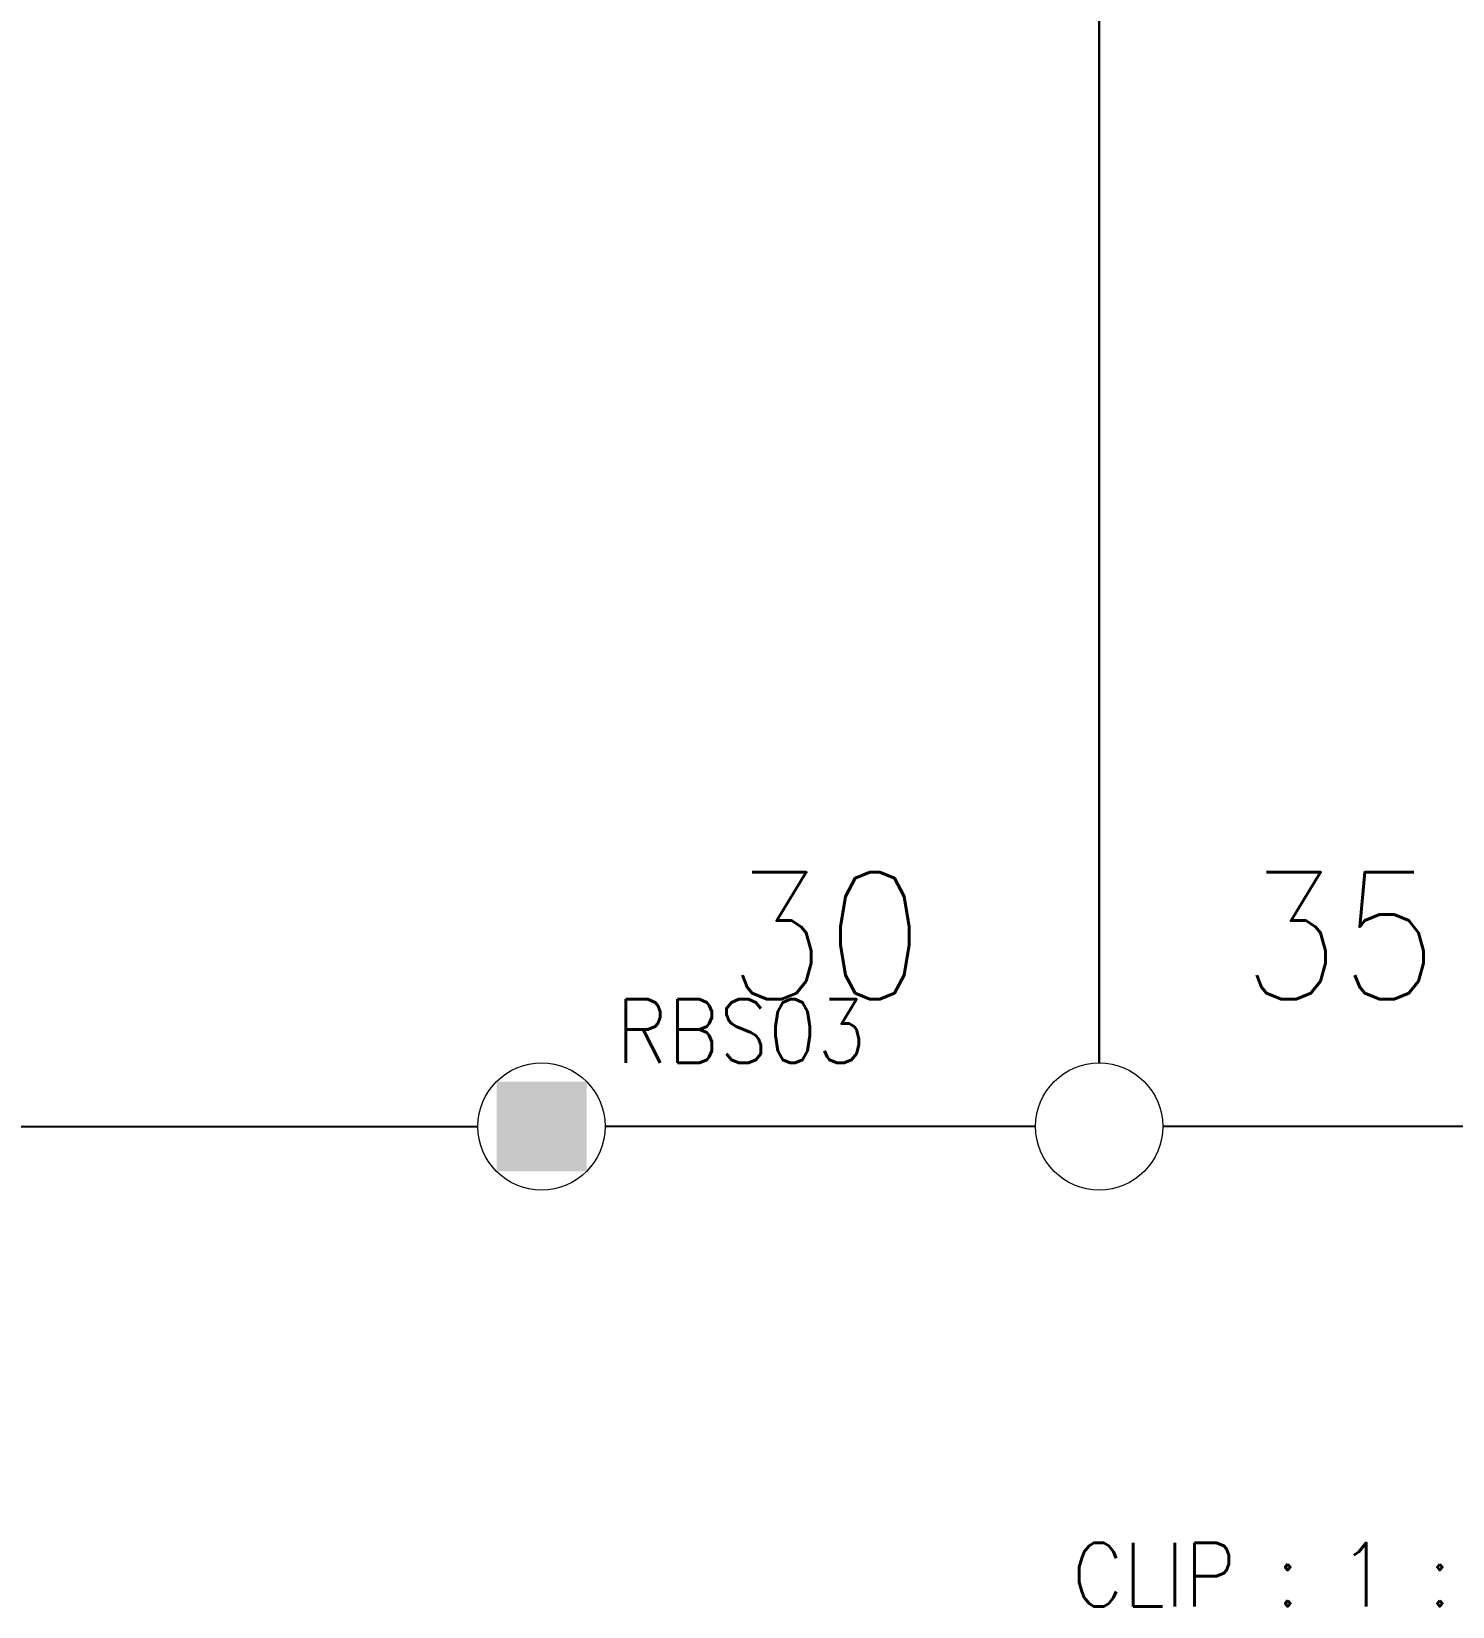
# Model space of a CAD drawing. Header units: inches. Extents: x 47316 to 59086, y 3141 to 11743.
# Drawn here: x 51208.8 to 51264.7, y 3654.3 to 3716.3 of the extents above; entities that cross this region are included whole.
import ezdxf

# ---------------------------------------------------------------- set-up
doc = ezdxf.new("R2010")
doc.units = ezdxf.units.IN
doc.header["$MEASUREMENT"] = 0
doc.styles.get("Standard").update_dxf_attribs({"font": ''})
doc.styles.get('Standard').set_extended_font_data('SimSun')
doc.linetypes.add('_VH_FELT_TAPE', pattern='A,0.4,-0.7,["FELT",Standard,S=0.3,R=0,X=-0.5,Y=-0.15],-0.7', length=1.8)

msp = doc.modelspace()

# ---------------------------------------------------------------- linework, layer by layer
at = {"color": 0, "linetype": '_VH_FELT_TAPE', "lineweight": 30, "ltscale": 5}
msp.add_line((51250.805, 3675.722), (51250.805, 3832.171), dxfattribs=at)
at = {"color": 0, "linetype": '_VH_FELT_TAPE', "lineweight": -3, "ltscale": 5}
for p, q in [((51180.58, 3673.222), (51226.384, 3673.222)), ((51248.305, 3673.222), (51231.384, 3673.222)), ((51266.822, 3673.222), (51253.305, 3673.222))]:
    msp.add_line(p, q, dxfattribs=at)
at = {"color": 0, "linetype": 'Continuous', "lineweight": 15}
for centre in [(51228.884, 3673.222), (51250.805, 3673.222)]:
    msp.add_circle(centre, 2.5, dxfattribs=at)
at = {"color": 0, "linetype": 'Continuous', "lineweight": 15, "extrusion": (0, 0, -1)}
msp.add_solid([(-51227.116, 3674.99), (-51227.116, 3671.454), (-51230.652, 3674.99), (-51230.652, 3671.454)], dxfattribs=at)

# ---------------------------------------------------------------- texts
at = {"color": 7, "linetype": '_VH_FELT_TAPE', "lineweight": 18, "ltscale": 5, "char_height": 5, "width": 8.57143, "attachment_point": 1}
for s, insert in [('\\Fromans.shx;\\W0.9000000000;\\T1.0000000000;\\o\\l30', (51236.201, 3683.222)), ('\\Fromans.shx;\\W0.9000000000;\\T1.0000000000;\\o\\l35', (51256.42, 3683.222))]:
    msp.add_mtext(s, dxfattribs=dict(at, insert=insert))
at = {"color": 21, "linetype": 'Continuous', "lineweight": 15, "insert": (51231.813, 3678.222), "char_height": 2.5, "width": 10.92857, "attachment_point": 1}
msp.add_mtext('\\Fromans.shx;\\W0.9000000000;\\T1.0000000000;\\o\\lRBS03', dxfattribs=at)
at = {"color": 42, "linetype": 'Continuous', "lineweight": 15, "insert": (51249.731, 3656.846), "char_height": 2.5, "width": 38.03571, "attachment_point": 1}
msp.add_mtext('\\Fromans.shx;\\W0.9000000000;\\T1.0000000000;\\o\\lCLIP : 1 : HDC19201', dxfattribs=at)

doc.saveas('drawing.dxf')
